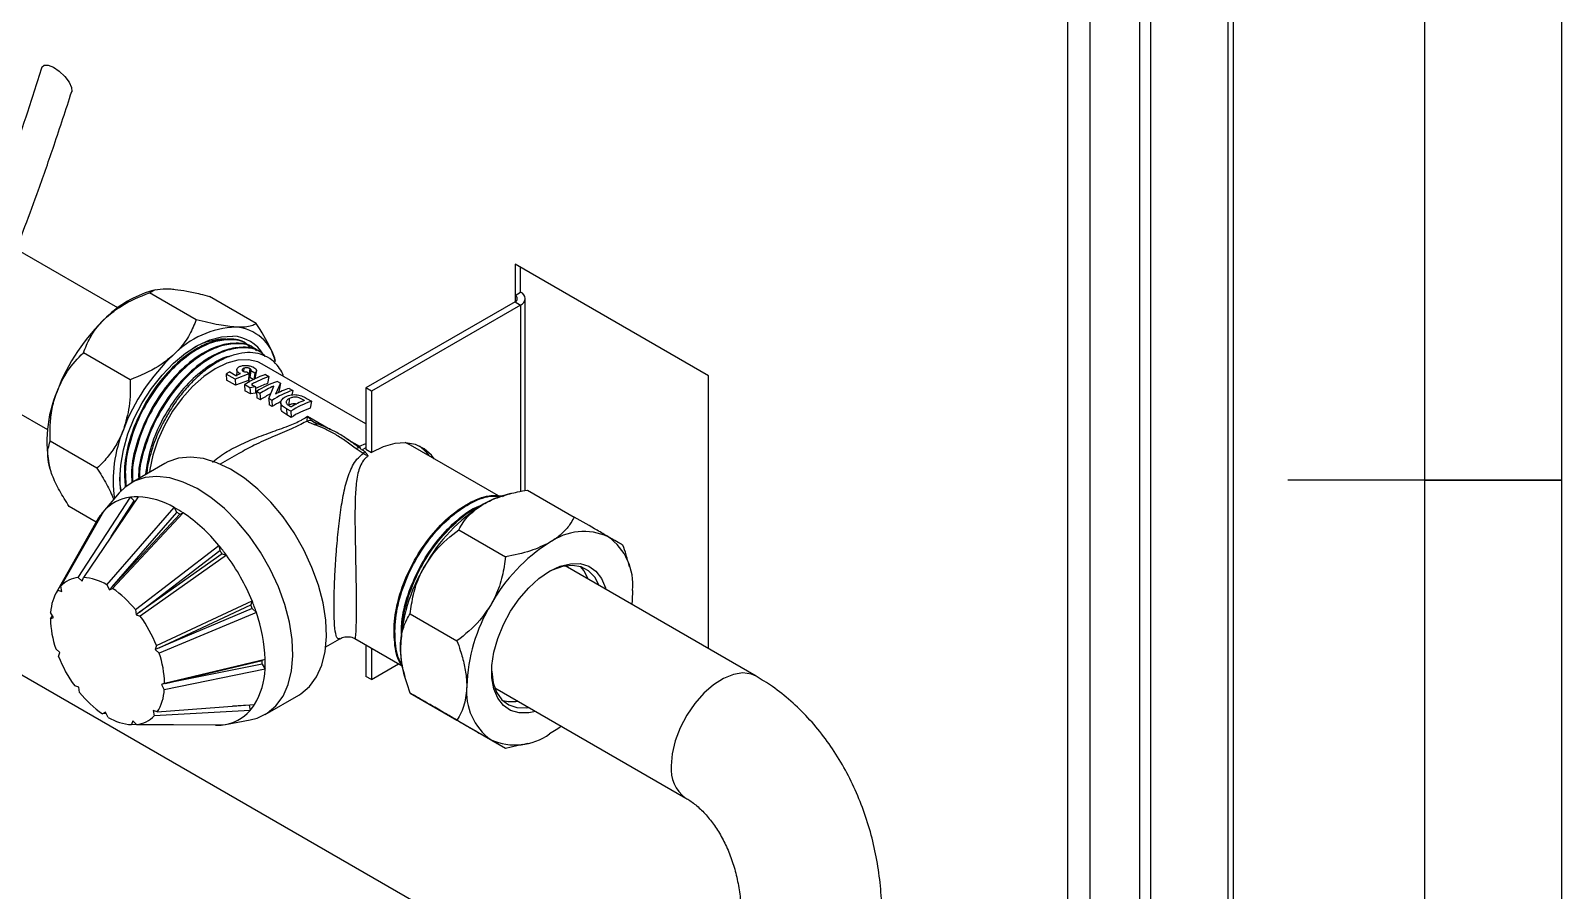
# Model space of a CAD drawing. Extents: x 75 to 2075, y 25 to 1460.
# Drawn here: x 1795.2 to 2075, y 667.5 to 824.7 of the extents above; entities that cross this region are included whole.
import ezdxf

# ---------------------------------------------------------------- set-up
doc = ezdxf.new("R2010")
doc.units = 0
doc.header["$LTSCALE"] = 5
doc.linetypes.add('SLD-KATı', pattern=[0])
doc.layers.get('0').update_dxf_attribs({"linetype": 'CONTINUOUS'})

msp = doc.modelspace()

# ---------------------------------------------------------------- linework, layer by layer
at = {"color": 7, "linetype": 'SLD-KATı'}
for p, q in [((2075, 1460), (2075, 25)), ((2050, 1435), (2050, 50)), ((1997.924, 1070.627), (1997.924, 524.877)), ((1999.944, 524.877), (1999.944, 1070.627)), ((1984.792, 520.712), (1984.792, 1064.295)), ((1988.832, 1065.379), (1988.832, 519.628)), ((2014.086, 522.545), (2014.086, 1056.631)), ((2015.096, 523.128), (2015.096, 1057.214)), ((1811.174, 774.019), (1792.586, 784.75)), ((1919.132, 761.586), (1883.776, 781.996)), ((1883.776, 781.996), (1883.776, 776.281)), ((1884.786, 776.864), (1884.786, 781.413)), ((1825.493, 771.847), (1816.938, 776.786)), ((1818.113, 777.329), (1817.323, 777.123)), ((1836.479, 771.178), (1827.924, 776.117)), ((1883.776, 775.115), (1856.502, 759.37)), ((1883.776, 776.281), (1884.786, 776.864)), ((1883.776, 775.115), (1884.786, 774.532)), ((1885.623, 740.627), (1885.623, 775.698)), ((1884.786, 774.532), (1857.512, 758.787)), ((1834.803, 767.34), (1834.643, 767.433)), ((1836.086, 766.6), (1835.925, 766.692)), ((1813.431, 760.871), (1804.876, 765.81)), ((1837.369, 765.859), (1837.208, 765.952)), ((1832.597, 760.98), (1830.987, 761.91)), ((1830.987, 761.91), (1831.051, 760.783)), ((1831.625, 762.307), (1832.732, 761.668)), ((1835.135, 761.923), (1832.597, 760.98)), ((1832.732, 761.668), (1833.594, 761.995)), ((1833.594, 761.995), (1833.338, 762.102)), ((1834.189, 762.968), (1834.126, 762.397)), ((1834.733, 762.291), (1835.135, 761.923)), ((1835.135, 761.923), (1835.036, 760.705)), ((1835.314, 762.913), (1835.13, 761.66)), ((1835.461, 762.505), (1835.303, 761.261)), ((1835.933, 760.897), (1835.303, 761.261)), ((1836.187, 762.086), (1835.461, 762.505)), ((1836.187, 762.086), (1836.028, 760.842)), ((1856.502, 752.8), (1837.546, 763.743)), ((1838.145, 761.806), (1838.779, 761.44)), ((1838.779, 761.44), (1838.551, 760.172)), ((1919.132, 711.697), (1919.132, 761.586)), ((1832.661, 759.853), (1831.051, 760.783)), ((1832.597, 760.98), (1832.661, 759.853)), ((1835.036, 760.705), (1832.661, 759.853)), ((1835.322, 759.407), (1834.341, 759.973)), ((1834.341, 759.973), (1834.405, 758.846)), ((1835.386, 758.28), (1834.405, 758.846)), ((1836.339, 759.585), (1835.322, 759.407)), ((1835.322, 759.407), (1835.386, 758.28)), ((1836.354, 758.428), (1835.386, 758.28)), ((1835.613, 760.004), (1836.339, 759.585)), ((1836.339, 759.585), (1836.354, 758.428)), ((1837.151, 758.351), (1836.517, 758.717)), ((1836.517, 758.717), (1836.581, 757.59)), ((1837.151, 758.351), (1837.215, 757.224)), ((1838.755, 757.425), (1839.667, 759.708)), ((1840.896, 760.218), (1840.009, 758.242)), ((1840.32, 760.55), (1840.896, 760.218)), ((1840.667, 758.95), (1840.481, 758.441)), ((1840.896, 760.218), (1840.667, 758.95)), ((1842.496, 759.294), (1843.131, 758.928)), ((1843.131, 758.928), (1842.985, 758.123)), ((1857.512, 758.787), (1856.502, 759.37)), ((1856.502, 759.37), (1856.502, 748.17)), ((1857.512, 758.787), (1857.512, 747.587)), ((1837.215, 757.224), (1836.581, 757.59)), ((1839.327, 757.095), (1838.755, 757.425)), ((1838.755, 757.425), (1838.819, 756.298)), ((1839.391, 755.968), (1838.819, 756.298)), ((1839.327, 757.095), (1839.391, 755.968)), ((1842.772, 755.106), (1841.972, 755.568)), ((1841.972, 755.568), (1842.036, 754.441)), ((1842.464, 756.254), (1842.551, 757.466)), ((1842.582, 756.039), (1842.824, 755.899)), ((1845.268, 757.076), (1844.936, 757.267)), ((1845.764, 757.408), (1846.575, 756.939)), ((1846.575, 756.939), (1846.347, 755.671)), ((1792.179, 755.294), (1798.318, 751.749)), ((1842.836, 753.979), (1842.036, 754.441)), ((1842.772, 755.106), (1842.836, 753.979)), ((1807.359, 744.679), (1798.804, 749.618)), ((1833.29, 747.414), (1829.89, 745.452)), ((1856.001, 747.387), (1854.755, 748.254)), ((1855.396, 748.4), (1855.309, 748.461)), ((1856.502, 748.436), (1855.843, 748.081)), ((1856.502, 748.17), (1857.512, 747.587)), ((1880.758, 739.623), (1864.672, 748.909)), ((1819.775, 745.591), (1813.643, 742.051)), ((2075.005, 742.5), (2024.995, 742.5)), ((2050, 742.5), (2075, 742.5)), ((1803.945, 724.709), (1813.462, 739.389)), ((1814.881, 739.469), (1804.89, 724.74)), ((1811.418, 740.18), (1808.426, 736.65)), ((1809.976, 732.237), (1814.168, 738.722)), ((1813.462, 739.389), (1814.168, 738.722)), ((1882.918, 740.048), (1881.973, 739.801)), ((1886.028, 740.705), (1894.583, 735.767)), ((1808.553, 736.796), (1800.749, 723.134)), ((1807.22, 734.843), (1802.279, 737.695)), ((1809.139, 723.403), (1821.483, 737.524)), ((1810.142, 723.025), (1821.982, 736.603)), ((1822.527, 736.276), (1810.152, 723.019)), ((1823.102, 736.549), (1810.208, 722.74)), ((1821.483, 737.524), (1821.982, 736.603)), ((1822.527, 736.276), (1823.102, 736.549)), ((1807.443, 735.235), (1799.93, 722.014)), ((1800.179, 722.418), (1807.713, 735.683)), ((1807.713, 735.683), (1807.443, 735.235)), ((1807.713, 735.683), (1807.885, 735.627)), ((1873.475, 733.459), (1882.03, 728.52)), ((1814.371, 718.85), (1829.626, 730.587)), ((1829.626, 730.587), (1829.785, 729.658)), ((1815.141, 718.37), (1829.785, 729.658)), ((1830.251, 729.064), (1815.15, 718.359)), ((1831.01, 728.817), (1815.276, 717.67)), ((1830.251, 729.064), (1831.01, 728.817)), ((1904.703, 726.679), (1904.443, 727.623)), ((1803.945, 724.709), (1804.659, 724.034)), ((1804.659, 724.034), (1804.89, 724.74)), ((1927.833, 706.674), (1892.899, 726.84)), ((1800.179, 722.418), (1800.912, 722.18)), ((1800.912, 722.18), (1800.749, 723.134)), ((1809.139, 723.403), (1809.644, 722.472)), ((1810.147, 723.017), (1809.644, 722.472)), ((1809.644, 722.472), (1810.208, 722.74)), ((1810.147, 723.017), (1810.142, 723.025)), ((1810.152, 723.019), (1810.147, 723.017)), ((1818.238, 712.269), (1835.71, 720.435)), ((1818.705, 711.894), (1835.485, 719.749)), ((1835.748, 719.047), (1818.71, 711.882)), ((1835.71, 720.435), (1835.485, 719.749)), ((1835.748, 719.047), (1836.489, 718.346)), ((1798.851, 717.143), (1799.238, 717.715)), ((1798.851, 717.143), (1799.406, 717.406)), ((1799.406, 717.406), (1798.892, 718.353)), ((1814.371, 718.85), (1814.531, 717.912)), ((1815.143, 718.362), (1814.531, 717.912)), ((1814.531, 717.912), (1815.276, 717.67)), ((1815.143, 718.362), (1815.141, 718.37)), ((1815.15, 718.359), (1815.143, 718.362)), ((1836.489, 718.346), (1818.737, 710.889)), ((1864.599, 718.085), (1873.154, 713.146)), ((1849.174, 712.047), (1851.762, 713.541)), ((1854.494, 713.547), (1863.117, 708.568)), ((1800.545, 710.992), (1799.818, 711.678)), ((1800.317, 710.298), (1800.545, 710.992)), ((1818.238, 712.269), (1818.01, 711.576)), ((1818.703, 711.888), (1818.01, 711.576)), ((1818.01, 711.576), (1818.737, 710.889)), ((1818.703, 711.888), (1818.705, 711.894)), ((1818.71, 711.882), (1818.703, 711.888)), ((1856.502, 712.387), (1856.502, 706.642)), ((1857.512, 711.804), (1857.512, 706.059)), ((1838.069, 707.942), (1819.663, 704.214)), ((1819.704, 705.424), (1838.105, 709.791)), ((1837.546, 708.908), (1819.877, 705.322)), ((1819.878, 705.333), (1837.556, 709.531)), ((1837.546, 708.908), (1838.069, 707.942)), ((1838.105, 709.791), (1837.556, 709.531)), ((1857.512, 706.059), (1862.488, 708.932)), ((1917.734, 635.245), (1792.049, 707.802)), ((1819.704, 705.424), (1819.15, 705.161)), ((1819.873, 705.33), (1819.15, 705.161)), ((1819.15, 705.161), (1819.663, 704.214)), ((1819.873, 705.33), (1819.878, 705.333)), ((1819.877, 705.322), (1819.873, 705.33)), ((1857.512, 706.059), (1856.502, 706.642)), ((1863.355, 707.551), (1863.615, 706.608)), ((1804.024, 704.656), (1803.279, 704.898)), ((1804.184, 703.718), (1804.024, 704.656)), ((1838.105, 699.678), (1844.237, 703.218)), ((1864.599, 703.59), (1873.154, 698.651)), ((1880.043, 704.571), (1914.976, 684.404)), ((1808.911, 700.096), (1808.347, 699.828)), ((1809.032, 699.873), (1808.347, 699.828)), ((1809.416, 699.164), (1808.911, 700.096)), ((1818.376, 700.15), (1817.644, 700.387)), ((1817.644, 700.387), (1817.807, 699.434)), ((1835.328, 700.392), (1817.807, 699.434)), ((1818.376, 700.15), (1836.168, 701.505)), ((1835.162, 701.365), (1832.133, 701.198)), ((1835.162, 701.365), (1835.328, 700.392)), ((1813.896, 698.533), (1813.665, 697.828)), ((1828.999, 697.718), (1813.665, 697.828)), ((1814.61, 697.858), (1813.896, 698.533)), ((1814.61, 697.858), (1830.419, 697.798)), ((1829.027, 697.804), (1828.999, 697.718)), ((1830.819, 697.861), (1835.372, 698.687)), ((1873.475, 698.464), (1882.03, 693.525)), ((1882.03, 693.525), (1885.126, 694.257)), ((1885.14, 694.183), (1886.085, 694.429))]:
    msp.add_line(p, q, dxfattribs=at)
at = {"color": 8, "linetype": 'SLD-KATı'}
for p, q in [((1883.776, 776.281), (1883.776, 775.115)), ((1884.786, 774.532), (1884.786, 740.467)), ((1845.829, 754.2), (1850.044, 751.767)), ((1846.74, 753.312), (1847.215, 753.016)), ((1852.977, 750.074), (1855.341, 748.71)), ((1855.341, 748.71), (1856.502, 749.211))]:
    msp.add_line(p, q, dxfattribs=at)
at = {"color": 7, "linetype": 'SLD-KATı', "flags": 128}
for points in [[(1797.306, 817.995), (1797.681, 818.392), (1798.416, 818.402)], [(1798.416, 818.402), (1799.397, 818.012), (1800.473, 817.279), (1801.481, 816.317), (1802.267, 815.271), (1802.712, 814.301), (1802.747, 813.554), (1802.732, 813.508)], [(1811.72, 740.519), (1811.553, 742.621), (1811.691, 745.277), (1812.185, 748.08), (1813.023, 750.956), (1814.182, 753.832), (1815.633, 756.634), (1817.337, 759.287), (1819.252, 761.725), (1821.327, 763.883), (1823.508, 765.706), (1825.739, 767.146), (1827.963, 768.167), (1830.121, 768.741), (1832.158, 768.854)], [(1837.546, 763.743), (1836.767, 764.118), (1835.036, 764.518), (1833.121, 764.444), (1831.081, 763.897), (1828.976, 762.895), (1826.871, 761.467), (1824.83, 759.657), (1822.915, 757.521), (1821.184, 755.122), (1819.69, 752.534), (1818.478, 749.836), (1817.585, 747.109), (1817.038, 744.436), (1816.979, 743.977)], [(1868.991, 746.416), (1868.506, 747.064), (1867.174, 748.271), (1865.578, 749.046), (1863.763, 749.368), (1861.776, 749.227), (1859.674, 748.628), (1857.512, 747.587)], [(1864.672, 748.909), (1863.903, 749.282), (1863.665, 749.372)], [(1866.279, 748.775), (1867.496, 747.647), (1867.981, 746.999)], [(1831.777, 744.511), (1829.261, 745.712), (1826.803, 746.459), (1824.457, 746.736), (1822.271, 746.537), (1820.293, 745.866), (1819.775, 745.591)], [(1844.237, 703.218), (1844.617, 703.452), (1846.207, 704.8), (1847.494, 706.566), (1848.45, 708.713), (1849.057, 711.194), (1849.3, 713.956), (1849.174, 716.941), (1848.682, 720.086), (1847.835, 723.322), (1846.651, 726.581), (1845.155, 729.794), (1843.378, 732.892), (1841.359, 735.81), (1839.14, 738.484), (1836.77, 740.858), (1834.298, 742.881), (1831.777, 744.511)], [(1825.645, 740.971), (1823.129, 742.172), (1820.672, 742.919), (1818.325, 743.196), (1816.139, 742.997), (1814.161, 742.326), (1812.432, 741.198), (1811.418, 740.18)], [(1835.372, 698.687), (1836.627, 699.01), (1838.485, 699.912), (1840.075, 701.26), (1841.362, 703.027), (1842.319, 705.173), (1842.925, 707.654), (1843.168, 710.416), (1843.042, 713.402), (1842.551, 716.546), (1841.704, 719.782), (1840.519, 723.041), (1839.023, 726.254), (1837.246, 729.353), (1835.227, 732.27), (1833.008, 734.944), (1830.638, 737.318), (1828.166, 739.341), (1825.645, 740.971)], [(1887.525, 700.251), (1886.258, 699.984), (1884.506, 699.98), (1882.944, 700.44), (1881.626, 701.349), (1880.595, 702.676), (1879.888, 704.375), (1879.528, 706.389), (1879.528, 708.65), (1879.888, 711.079), (1880.595, 713.595), (1881.626, 716.111), (1882.944, 718.543), (1884.506, 720.807), (1886.258, 722.826), (1888.141, 724.531), (1890.09, 725.865), (1892.039, 726.781), (1893.921, 727.249), (1895.673, 727.253), (1897.235, 726.793), (1898.554, 725.884), (1899.584, 724.557), (1900.291, 722.858), (1900.381, 722.521)], [(1899.127, 723.245), (1898.333, 724.791), (1897.219, 725.954), (1895.829, 726.682), (1894.214, 726.948), (1892.431, 726.743), (1890.545, 726.074), (1889.832, 725.712)], [(1895.645, 726.739), (1896.313, 725.957), (1897.106, 724.412)], [(1905.242, 722.364), (1905.169, 720.607), (1905.09, 719.803)], [(1879.486, 707.79), (1879.495, 707.528), (1879.768, 705.491), (1880.396, 703.758), (1881.356, 702.392), (1882.614, 701.442), (1884.123, 700.942), (1885.83, 700.911), (1886.27, 700.976)], [(1892.234, 697.533), (1891.575, 697.061), (1890.09, 696.119)]]:
    msp.add_lwpolyline(points, dxfattribs=at)
at = {"color": 8, "linetype": 'SLD-KATı', "flags": 128}
for points in [[(1854.755, 748.254), (1854.868, 748.342), (1854.974, 748.41), (1855.071, 748.458), (1855.156, 748.484), (1855.229, 748.488), (1855.288, 748.47), (1855.304, 748.459)], [(1927.831, 706.675), (1926.969, 707.053), (1925.408, 707.276), (1923.683, 707.018), (1921.865, 706.29), (1920.028, 705.121), (1918.247, 703.561), (1916.596, 701.672), (1915.141, 699.532), (1913.943, 697.229), (1913.05, 694.856), (1912.499, 692.511), (1912.313, 690.291)]]:
    msp.add_lwpolyline(points, dxfattribs=at)
at = {"color": 7, "linetype": 'SLD-KATı'}
for centre, radius, start, end in [((1823.035, 757.948), 20.007, 106.58795, 134.05238), ((1883.555, 775.698), 0.624, 290.78342, 69.21658), ((1884.344, 775.698), 1.247, 290.78342, 69.21658), ((1833.384, 746.316), 35.569, 133.00615, 159.55081), ((1833.336, 753.754), 16.738, 91.9402, 136.24819), ((1832.18, 762.506), 7.999, 12.13534, 85.77371), ((1831.817, 761.974), 6.889, 30.17726, 87.15843), ((1845.506, 739.319), 35.569, 133.00615, 159.55081), ((1841.1, 746.371), 18.54, 120.73762, 123.05948), ((1842.85, 747.178), 15.366, 107.82978, 123.623), ((1843.259, 747.353), 14.782, 107.64236, 121.14751), ((1821.331, 749.69), 23.12, 156.94775, 192.49919), ((1842.532, 747.572), 13.214, 107.53548, 117.89568), ((1845.025, 745.922), 15.366, 107.82978, 123.623), ((1846.282, 744.439), 16.641, 113.42598, 123.27866), ((1845.896, 743.949), 15.861, 115.45984, 123.18161), ((1847.836, 744.3), 15.366, 107.82978, 123.623), ((1846.751, 745.776), 14.172, 107.472, 118.40657), ((1848.165, 742.539), 16.041, 116.62615, 123.16164), ((1851.28, 742.311), 15.366, 107.82978, 123.623), ((1850.697, 742.683), 15.384, 110.66912, 120.78366), ((1850.69, 742.168), 14.184, 107.82978, 123.623), ((1846.234, 751.971), 1.434, 69.32769, 109.65498), ((1834.526, 742.437), 24.209, 157.38678, 187.8119), ((1857.018, 746.635), 1.265, 122.09645, 143.51486), ((1814.427, 731.618), 7.831, 97.08338, 138.60623), ((1814.703, 729.982), 9.489, 88.92494, 97.51897), ((1814.187, 724.938), 14.548, 59.89964, 87.26268), ((1886.207, 724.174), 16.191, 105.16259, 120.59021), ((1815.266, 730.86), 8.961, 138.51134, 147.43957), ((1810.816, 717.988), 22.259, 56.50019, 61.36679), ((1811.213, 718.053), 21.449, 58.16579, 59.86256), ((1805.966, 711.246), 30.559, 39.26338, 55.893), ((1894.329, 711.883), 30.913, 121.95467, 151.14439), ((1896.367, 722.352), 10.778, 65.68605, 125.61817), ((1800.9, 706.682), 37.372, 36.3208, 39.76552), ((1906.451, 704.885), 30.913, 121.95467, 151.14439), ((1894.514, 723.419), 10.78, 354.37962, 54.30196), ((1801.63, 707.102), 36.076, 37.50038, 38.70009), ((1799.386, 705.577), 39.246, 22.24731, 36.31156), ((1804.441, 719.672), 5.062, 95.62558, 136.84334), ((1804.2, 715.122), 9.642, 59.18694, 85.89695), ((1893.715, 710.811), 30.917, 148.85627, 178.0435), ((1807.361, 717.907), 8.481, 147.87106, 176.98665), ((1798.759, 706.313), 20.022, 38.76566, 55.12562), ((1802.53, 707.023), 35.328, 19.89819, 21.1148), ((1801.885, 706.634), 36.533, 18.69994, 22.19721), ((1905.837, 703.814), 30.917, 148.85627, 178.0435), ((1817.356, 717.599), 18.51, 181.41241, 198.65608), ((1794.753, 702.902), 25.284, 21.74458, 35.73799), ((1808.907, 708.708), 29.218, 2.12478, 19.26218), ((1801.199, 704.968), 18.51, 1.41241, 18.65608), ((1879.009, 711.699), 16.194, 179.40687, 194.8418), ((1823.802, 719.665), 25.284, 201.74458, 215.73799), ((1824.56, 708.434), 13.518, 329.16869, 357.9155), ((1817.358, 709.575), 20.198, 358.1085, 359.87463), ((1817.254, 709.264), 20.857, 356.36627, 1.44861), ((1819.796, 716.254), 20.022, 218.76566, 235.12562), ((1811.194, 704.66), 8.481, 327.87106, 356.98665), ((1885.666, 703.813), 10.78, 174.37962, 234.30196), ((1883.097, 708.154), 6.122, 254.9139, 280.85267), ((1829.453, 705.57), 7.831, 277.08338, 318.60623), ((1828.615, 706.328), 8.961, 318.51134, 327.43957), ((1814.355, 707.445), 9.642, 239.18694, 265.89695), ((1814.114, 702.896), 5.062, 275.62558, 316.84334), ((1829.177, 707.206), 9.489, 268.92494, 277.51897), ((1883.813, 704.881), 10.778, 245.68605, 305.61817)]:
    msp.add_arc(centre, radius, start, end, dxfattribs=at)
at = {"color": 8, "linetype": 'SLD-KATı'}
for centre, radius, start, end in [((1847.584, 751.764), 1.003, 68.14384, 116.9889), ((1918.726, 689.643), 6.445, 174.23237, 234.14064)]:
    msp.add_arc(centre, radius, start, end, dxfattribs=at)
at = {"color": 7, "linetype": 'SLD-KATı'}
for points, knots in [([(1797.308, 818.001), (1796.327, 814.948), (1794.512, 809.294), (1791.827, 801.466), (1789.453, 794.865), (1787.374, 789.361), (1785.587, 784.831), (1783.357, 779.399), (1780.417, 772.678), (1776.738, 765.112), (1772.93, 758.309), (1769.537, 752.846), (1766.969, 749.8), (1765.898, 748.53)], [0, 0, 0, 0, 0.1267698, 0.2348201, 0.3261663, 0.4025965, 0.4656732, 0.5168693, 0.6321856, 0.7517814, 0.8435588, 0.9347838, 1, 1, 1, 1]), ([(1765.898, 739.315), (1767.006, 740.249), (1769.566, 742.405), (1773.018, 746.65), (1776.514, 751.601), (1779.984, 757.344), (1783.208, 763.395), (1786.244, 769.711), (1788.536, 774.866), (1790.484, 779.482), (1792.252, 783.842), (1794.37, 789.307), (1796.857, 796.062), (1799.728, 804.274), (1801.678, 810.267), (1802.741, 813.533)], [0, 0, 0, 0, 0.0532803, 0.1230106, 0.1946516, 0.2690605, 0.360839, 0.4379969, 0.5181719, 0.5619689, 0.6171358, 0.6866297, 0.7721795, 0.8758405, 1, 1, 1, 1]), ([(1809.123, 772.327), (1809.988, 773.03), (1812.255, 774.871), (1815.148, 776.054), (1816.938, 776.786)], [0, 0, 0, 0, 0.3814192, 1, 1, 1, 1]), ([(1816.938, 776.786), (1817.331, 777.031), (1818.077, 777.497), (1819.823, 777.486), (1820.647, 777.481)], [0, 0, 0, 0, 0.5275076, 1, 1, 1, 1]), ([(1820.647, 777.481), (1820.973, 777.455), (1821.918, 777.381), (1823.782, 777.083), (1825.935, 776.621), (1827.365, 776.259), (1827.924, 776.117)], [0, 0, 0, 0, 0.1638321, 0.4746302, 0.7943879, 1, 1, 1, 1]), ([(1804.876, 765.81), (1805.238, 766.717), (1805.974, 768.561), (1807.508, 770.761), (1808.731, 771.947), (1809.123, 772.327)], [0, 0, 0, 0, 0.39674668, 0.80675212, 1, 1, 1, 1]), ([(1825.493, 771.847), (1825.13, 770.94), (1824.394, 769.096), (1822.86, 766.896), (1821.637, 765.71), (1821.245, 765.33)], [0, 0, 0, 0, 0.3967467, 0.8067521, 1, 1, 1, 1]), ([(1832.769, 770.483), (1831.77, 770.589), (1829.655, 770.813), (1826.93, 771.49), (1825.493, 771.847)], [0, 0, 0, 0, 0.4724924, 1, 1, 1, 1]), ([(1836.479, 771.178), (1836.337, 771.079), (1835.98, 770.83), (1835.112, 770.55), (1833.97, 770.433), (1833.073, 770.47), (1832.769, 770.483)], [0, 0, 0, 0, 0.2056137, 0.5170117, 0.8361666, 1, 1, 1, 1]), ([(1840, 764.187), (1839.71, 765.019), (1838.951, 767.198), (1837.424, 769.657), (1836.479, 771.178)], [0, 0, 0, 0, 0.3814192, 1, 1, 1, 1]), ([(1834.628, 767.412), (1834.603, 767.436), (1833.825, 768.185), (1831.693, 768.399), (1828.564, 768.02), (1825.15, 766.456), (1821.545, 763.703), (1818.065, 759.719), (1815.185, 754.993), (1813.199, 749.945), (1812.195, 745.128), (1812.421, 742.45), (1812.524, 741.224)], [0, 0, 0, 0, 0.0038829, 0.1202407, 0.2192041, 0.3163722, 0.4325891, 0.5505552, 0.665912, 0.7831394, 0.9006842, 1, 1, 1, 1]), ([(1835.23, 766.901), (1835.063, 767.073), (1834.161, 768), (1831.868, 768.33), (1828.721, 767.921), (1825.312, 766.366), (1821.705, 763.61), (1818.226, 759.626), (1815.344, 754.9), (1813.362, 749.854), (1812.367, 745.127), (1812.582, 742.528), (1812.676, 741.382)], [0, 0, 0, 0, 0.0260717, 0.1405983, 0.2380041, 0.333643, 0.4480308, 0.5641404, 0.6776817, 0.7930642, 0.908759, 1, 1, 1, 1]), ([(1835.911, 766.672), (1835.886, 766.696), (1835.107, 767.444), (1832.976, 767.658), (1829.847, 767.279), (1826.433, 765.716), (1822.828, 762.962), (1819.349, 758.979), (1816.463, 754.25), (1814.501, 749.214), (1813.552, 744.979), (1813.704, 742.816), (1813.753, 742.115)], [0, 0, 0, 0, 0.0040571, 0.125636, 0.2290399, 0.330568, 0.4519996, 0.5752589, 0.6957919, 0.8182794, 0.9410984, 1, 1, 1, 1]), ([(1836.513, 766.161), (1836.346, 766.332), (1835.444, 767.259), (1833.151, 767.589), (1830.004, 767.181), (1826.594, 765.625), (1822.988, 762.869), (1819.51, 758.887), (1816.622, 754.157), (1814.664, 749.123), (1813.721, 744.952), (1813.863, 742.846), (1813.907, 742.204)], [0, 0, 0, 0, 0.0271711, 0.146527, 0.2480403, 0.347712, 0.4669233, 0.587929, 0.7062581, 0.826506, 0.9470794, 1, 1, 1, 1]), ([(1837.194, 765.931), (1837.169, 765.955), (1836.39, 766.704), (1834.259, 766.918), (1831.13, 766.538), (1827.716, 764.975), (1824.11, 762.221), (1820.634, 758.239), (1817.738, 753.506), (1815.812, 748.488), (1814.893, 744.76), (1814.976, 743.055), (1814.987, 742.827)], [0, 0, 0, 0, 0.004226, 0.1308657, 0.238574, 0.3443283, 0.4708146, 0.5992047, 0.724755, 0.8523412, 0.9802727, 1, 1, 1, 1]), ([(1838.095, 765.136), (1837.835, 765.413), (1836.849, 766.459), (1834.441, 766.861), (1831.285, 766.437), (1827.878, 764.885), (1824.27, 762.128), (1820.795, 758.147), (1817.897, 753.412), (1815.977, 748.398), (1815.059, 744.732), (1815.134, 743.084), (1815.141, 742.916)], [0, 0, 0, 0, 0.0439426, 0.1661699, 0.2701254, 0.3721951, 0.4942743, 0.6181911, 0.739367, 0.8625078, 0.985982, 1, 1, 1, 1]), ([(1824.817, 766.586), (1824.939, 766.667), (1825.784, 767.223), (1827.372, 767.85), (1829.442, 768.329), (1830.822, 768.439), (1831.413, 768.273), (1831.433, 768.267)], [0, 0, 0, 0, 0.0526701, 0.362601, 0.6816516, 0.9894502, 1, 1, 1, 1]), ([(1800.056, 758.743), (1800.648, 760.037), (1801.899, 762.775), (1803.848, 764.762), (1804.876, 765.81)], [0, 0, 0, 0, 0.4724924, 1, 1, 1, 1]), ([(1821.245, 765.33), (1820.38, 764.627), (1818.114, 762.786), (1815.22, 761.603), (1813.431, 760.871)], [0, 0, 0, 0, 0.3814192, 1, 1, 1, 1]), ([(1831.999, 765.229), (1831.821, 765.207), (1830.716, 765.066), (1828.275, 763.789), (1824.879, 761.252), (1821.572, 757.449), (1818.868, 752.984), (1816.911, 748.169), (1816.452, 745.08), (1816.224, 743.541)], [0, 0, 0, 0, 0.0267054, 0.1657209, 0.331989, 0.5007599, 0.6657975, 0.8335115, 1, 1, 1, 1]), ([(1841.138, 762.288), (1840.869, 762.714), (1840.252, 763.691), (1838.958, 764.824), (1837.303, 765.616), (1835.394, 765.915), (1833.338, 765.719), (1831.158, 765.038), (1828.957, 763.912), (1826.745, 762.344), (1824.642, 760.417), (1822.676, 758.16), (1821.018, 755.845), (1820.112, 754.227), (1819.71, 753.511)], [0, 0, 0, 0, 0.0668113, 0.1534674, 0.2426412, 0.3289361, 0.4178118, 0.5028547, 0.5903637, 0.6754059, 0.763028, 0.8462688, 0.9319239, 1, 1, 1, 1]), ([(1832.925, 762.704), (1832.915, 762.509), (1832.895, 762.119), (1832.874, 761.729), (1832.863, 761.534)], [0, 0, 0, 0, 0.5000049, 1, 1, 1, 1]), ([(1833.338, 762.102), (1833.268, 762.147), (1833.127, 762.237), (1832.988, 762.4), (1832.919, 762.575), (1832.922, 762.814), (1833.088, 763.1), (1833.383, 763.249), (1833.531, 763.325)], [0, 0, 0, 0, 0.1199771, 0.2407146, 0.3609041, 0.4878202, 0.7413856, 1, 1, 1, 1]), ([(1833.531, 763.325), (1833.715, 763.386), (1834.079, 763.508), (1834.672, 763.503), (1835.135, 763.439), (1835.468, 763.357), (1835.72, 763.267), (1835.9, 763.183), (1835.982, 763.138), (1836.023, 763.115)], [0, 0, 0, 0, 0.2585203, 0.5117648, 0.6392845, 0.7587583, 0.8796899, 0.9398771, 1, 1, 1, 1]), ([(1834.189, 762.968), (1834.12, 762.934), (1833.983, 762.867), (1833.899, 762.742), (1833.892, 762.636), (1833.915, 762.557), (1833.976, 762.483), (1834.04, 762.44), (1834.072, 762.42)], [0, 0, 0, 0, 0.2583358, 0.5120841, 0.6393018, 0.7595858, 0.8815083, 1, 1, 1, 1]), ([(1834.072, 762.42), (1834.117, 762.398), (1834.207, 762.354), (1834.436, 762.304), (1834.614, 762.297), (1834.733, 762.291)], [0, 0, 0, 0, 0.2450574, 0.4934586, 1, 1, 1, 1]), ([(1835.314, 762.913), (1835.276, 762.933), (1835.2, 762.973), (1835.059, 763.018), (1834.906, 763.048), (1834.696, 763.068), (1834.433, 763.054), (1834.271, 762.997), (1834.189, 762.968)], [0, 0, 0, 0, 0.1199189, 0.240721, 0.3633322, 0.4880043, 0.7415791, 1, 1, 1, 1]), ([(1835.08, 761.253), (1835.103, 761.097), (1835.143, 760.814), (1835.134, 760.497), (1835.13, 760.354)], [0, 0, 0, 0, 0.54819, 1, 1, 1, 1]), ([(1835.303, 761.261), (1835.313, 761.277), (1835.334, 761.308), (1835.355, 761.374), (1835.346, 761.461), (1835.272, 761.567), (1835.177, 761.629), (1835.13, 761.66)], [0, 0, 0, 0, 0.1252999, 0.2505198, 0.5003698, 0.7501676, 1, 1, 1, 1]), ([(1835.461, 762.505), (1835.484, 762.538), (1835.528, 762.603), (1835.524, 762.711), (1835.465, 762.801), (1835.388, 762.868), (1835.339, 762.898), (1835.314, 762.913)], [0, 0, 0, 0, 0.257525, 0.509636, 0.7561153, 0.878212, 1, 1, 1, 1]), ([(1836.023, 763.115), (1836.149, 763.032), (1836.404, 762.865), (1836.549, 762.584), (1836.488, 762.313), (1836.288, 762.162), (1836.187, 762.086)], [0, 0, 0, 0, 0.24191363, 0.48781669, 0.74074047, 1, 1, 1, 1]), ([(1836.306, 761.192), (1836.34, 761.406), (1836.409, 761.835), (1836.479, 762.264), (1836.514, 762.479)], [0, 0, 0, 0, 0.4999918, 1, 1, 1, 1]), ([(1841.447, 761.492), (1841.407, 761.639), (1841.328, 761.929), (1841.2, 762.17), (1841.138, 762.288)], [0, 0, 0, 0, 0.5088172, 1, 1, 1, 1]), ([(1798.804, 749.618), (1798.789, 750.255), (1798.751, 751.858), (1798.943, 754.457), (1799.412, 756.885), (1799.893, 758.273), (1800.056, 758.743)], [0, 0, 0, 0, 0.2056137, 0.5170117, 0.8361666, 1, 1, 1, 1]), ([(1813.431, 760.871), (1813.447, 759.221), (1813.477, 756.092), (1812.595, 753.14), (1812.178, 751.746)], [0, 0, 0, 0, 0.5275076, 1, 1, 1, 1]), ([(1841.972, 755.568), (1841.719, 755.723), (1841.339, 755.956), (1841.002, 756.353), (1840.932, 756.693), (1841.019, 757.03), (1841.277, 757.459), (1841.668, 757.686), (1841.928, 757.838)], [0, 0, 0, 0, 0.2409825, 0.362314, 0.4858973, 0.610931, 0.7409094, 1, 1, 1, 1]), ([(1840.958, 756.656), (1840.963, 756.474), (1840.973, 756.112), (1840.982, 755.745), (1840.987, 755.562)], [0, 0, 0, 0, 0.5001321, 1, 1, 1, 1]), ([(1842.036, 754.441), (1841.781, 754.595), (1841.398, 754.827), (1841.064, 755.213), (1840.97, 755.439), (1840.989, 755.551), (1840.99, 755.556)], [0, 0, 0, 0, 0.4945797, 0.7416429, 0.9884652, 1, 1, 1, 1]), ([(1842.551, 757.466), (1842.386, 757.373), (1842.14, 757.234), (1841.955, 756.979), (1841.934, 756.841), (1841.924, 756.773)], [0, 0, 0, 0, 0.5045742, 0.7543732, 1, 1, 1, 1]), ([(1841.924, 756.773), (1841.935, 756.701), (1841.958, 756.56), (1842.173, 756.3), (1842.418, 756.143), (1842.582, 756.039)], [0, 0, 0, 0, 0.2539742, 0.5041413, 1, 1, 1, 1]), ([(1841.928, 757.838), (1842.224, 757.949), (1842.668, 758.116), (1843.392, 758.165), (1843.948, 758.127), (1844.495, 758.021), (1845.128, 757.775), (1845.51, 757.554), (1845.764, 757.408)], [0, 0, 0, 0, 0.2597302, 0.3896364, 0.5140571, 0.6375639, 0.758623, 1, 1, 1, 1]), ([(1843.864, 756.4), (1843.789, 756.416), (1843.606, 756.456), (1843.305, 756.461), (1842.884, 756.423), (1842.632, 756.321), (1842.464, 756.254)], [0, 0, 0, 0, 0.1481468, 0.3612578, 0.5745413, 1, 1, 1, 1]), ([(1844.936, 757.267), (1844.775, 757.357), (1844.532, 757.492), (1844.136, 757.638), (1843.791, 757.695), (1843.446, 757.699), (1843, 757.649), (1842.731, 757.539), (1842.551, 757.466)], [0, 0, 0, 0, 0.2409628, 0.3620818, 0.4854015, 0.6117865, 0.7403615, 1, 1, 1, 1]), ([(1819.71, 753.511), (1819.567, 753.245), (1818.848, 751.909), (1817.834, 749.6), (1816.951, 746.661), (1816.511, 744.72), (1816.459, 743.774), (1816.454, 743.674)], [0, 0, 0, 0, 0.0829206, 0.4162302, 0.6918725, 0.9675148, 1, 1, 1, 1]), ([(1845.751, 753.321), (1845.765, 753.433), (1845.793, 753.667), (1845.82, 754.01), (1845.829, 754.198), (1845.829, 754.2)], [0, 0, 0, 0, 0.4738069, 0.9935397, 1, 1, 1, 1]), ([(1847.129, 752.657), (1846.81, 752.773), (1846.202, 752.993), (1845.897, 753.215), (1845.751, 753.321)], [0, 0, 0, 0, 0.524076, 1, 1, 1, 1]), ([(1845.829, 754.2), (1845.832, 754.198), (1845.916, 754.107), (1846.079, 753.934), (1846.384, 753.622), (1846.599, 753.434), (1846.74, 753.312)], [0, 0, 0, 0, 0.0075069, 0.2635379, 0.519061, 1, 1, 1, 1]), ([(1854.755, 748.254), (1854.69, 748.301), (1853.964, 748.826), (1852.617, 749.815), (1850.729, 751.024), (1848.82, 751.999), (1847.697, 752.436), (1847.129, 752.657)], [0, 0, 0, 0, 0.0230463, 0.2588017, 0.5000429, 0.7471042, 1, 1, 1, 1]), ([(1847.951, 752.696), (1847.776, 752.764), (1847.462, 752.886), (1847.186, 753.021), (1847.178, 753.025), (1847.177, 753.026)], [0, 0, 0, 0, 0.5056225, 0.9086334, 1, 1, 1, 1]), ([(1855.307, 748.464), (1855.2, 748.538), (1854.524, 749.003), (1853.24, 749.937), (1851.451, 751.097), (1849.671, 751.983), (1848.505, 752.469), (1848.034, 752.66), (1847.956, 752.692)], [0, 0, 0, 0, 0.0388956, 0.2446592, 0.5044471, 0.7476593, 0.9582248, 1, 1, 1, 1]), ([(1812.178, 751.746), (1811.993, 751.288), (1811.457, 749.961), (1810.267, 747.948), (1808.79, 746.088), (1807.762, 745.076), (1807.359, 744.679)], [0, 0, 0, 0, 0.1638321, 0.4746302, 0.7943879, 1, 1, 1, 1]), ([(1798.758, 744.686), (1798.582, 745.452), (1798.121, 747.459), (1798.543, 748.793), (1798.804, 749.618)], [0, 0, 0, 0, 0.3814192, 1, 1, 1, 1]), ([(1855.341, 748.71), (1855.342, 748.707), (1855.429, 748.461), (1855.537, 748.19), (1855.672, 748.141), (1855.697, 748.132)], [0, 0, 0, 0, 0.0074625, 0.8144717, 1, 1, 1, 1]), ([(1855.843, 748.081), (1856.005, 747.973), (1856.185, 747.853), (1856.331, 747.72), (1856.346, 747.707)], [0, 0, 0, 0, 0.9027203, 1, 1, 1, 1]), ([(1856.861, 746.917), (1856.814, 746.946), (1856.609, 747.073), (1856.298, 747.227), (1856.05, 747.361), (1856.001, 747.387)], [0, 0, 0, 0, 0.1910715, 0.8385369, 1, 1, 1, 1]), ([(1856.346, 747.707), (1856.495, 747.548), (1856.706, 747.325), (1856.823, 747.05), (1856.853, 746.948), (1856.861, 746.92), (1856.861, 746.917)], [0, 0, 0, 0, 0.6395588, 0.9017119, 0.9911759, 1, 1, 1, 1]), ([(1802.279, 737.695), (1801.675, 738.661), (1800.446, 740.625), (1799.308, 742.988), (1798.891, 744.274), (1798.758, 744.686)], [0, 0, 0, 0, 0.3967467, 0.8067521, 1, 1, 1, 1]), ([(1807.359, 744.679), (1807.974, 743.708), (1809.209, 741.757), (1810.016, 739.925), (1810.421, 739.004)], [0, 0, 0, 0, 0.4975817, 1, 1, 1, 1]), ([(1811.863, 740.475), (1811.763, 740.847), (1811.545, 741.665), (1811.578, 742.656), (1811.596, 743.196)], [0, 0, 0, 0, 0.4554339, 1, 1, 1, 1]), ([(1863.158, 708.651), (1863.05, 708.779), (1862.219, 709.77), (1861.639, 712.73), (1861.602, 717.245), (1862.763, 722.295), (1864.923, 727.326), (1867.915, 731.954), (1871.472, 735.791), (1875.298, 738.478), (1878.868, 739.897), (1880.835, 739.695), (1881.71, 739.606)], [0, 0, 0, 0, 0.0166483, 0.129187, 0.2394816, 0.3522955, 0.4640358, 0.5748582, 0.6878503, 0.7985746, 0.9104303, 1, 1, 1, 1]), ([(1863.088, 708.847), (1863.06, 708.882), (1862.322, 709.795), (1861.811, 712.652), (1861.759, 717.149), (1862.925, 722.203), (1865.083, 727.233), (1868.075, 731.861), (1871.633, 735.7), (1875.456, 738.379), (1878.892, 739.769), (1880.74, 739.592), (1881.494, 739.52)], [0, 0, 0, 0, 0.0045403, 0.1199311, 0.233021, 0.348694, 0.4632662, 0.5768973, 0.6927529, 0.8062834, 0.9209738, 1, 1, 1, 1]), ([(1877.968, 738.112), (1878.339, 738.313), (1879.414, 738.897), (1881.492, 739.683), (1883.861, 740.311), (1885.418, 740.594), (1886.028, 740.705)], [0, 0, 0, 0, 0.1638321, 0.4746302, 0.7943879, 1, 1, 1, 1]), ([(1863.061, 713.844), (1863.032, 714.733), (1862.954, 717.122), (1864.072, 721.568), (1866.198, 726.577), (1869.203, 731.232), (1872.743, 734.981), (1875.749, 737.312), (1877.377, 737.851), (1877.779, 737.983)], [0, 0, 0, 0, 0.1009605, 0.2713272, 0.4400727, 0.607432, 0.7780678, 0.9452789, 1, 1, 1, 1]), ([(1863.232, 715.225), (1863.225, 715.635), (1863.195, 717.556), (1864.256, 721.486), (1866.352, 726.481), (1869.365, 731.146), (1872.901, 734.867), (1875.688, 737.094), (1877.103, 737.586), (1877.288, 737.651)], [0, 0, 0, 0, 0.0504303, 0.2364668, 0.420733, 0.6034855, 0.7898159, 0.9724066, 1, 1, 1, 1]), ([(1873.475, 733.459), (1873.999, 734.364), (1874.993, 736.08), (1877.013, 737.46), (1877.968, 738.112)], [0, 0, 0, 0, 0.5275076, 1, 1, 1, 1]), ([(1867.254, 726.801), (1867.905, 727.798), (1869.612, 730.411), (1871.999, 732.294), (1873.475, 733.459)], [0, 0, 0, 0, 0.3814192, 1, 1, 1, 1]), ([(1894.583, 735.767), (1894.391, 735.415), (1893.908, 734.53), (1892.825, 733.162), (1891.468, 731.959), (1890.439, 731.328), (1890.09, 731.114)], [0, 0, 0, 0, 0.2056137, 0.5170117, 0.8361666, 1, 1, 1, 1]), ([(1900.804, 732.174), (1900.153, 732.55), (1898.445, 733.536), (1896.059, 734.914), (1894.583, 735.767)], [0, 0, 0, 0, 0.3814192, 1, 1, 1, 1]), ([(1890.09, 731.114), (1888.96, 730.563), (1886.57, 729.396), (1883.598, 728.823), (1882.03, 728.52)], [0, 0, 0, 0, 0.4724924, 1, 1, 1, 1]), ([(1903.459, 730.641), (1903.295, 730.736), (1902.961, 730.928), (1901.975, 731.498), (1901.088, 732.01), (1900.804, 732.174)], [0, 0, 0, 0, 0.39674668, 0.80675212, 1, 1, 1, 1]), ([(1904.419, 727.584), (1904.308, 728.02), (1904.05, 729.034), (1903.674, 730.057), (1903.459, 730.641)], [0, 0, 0, 0, 0.4291528, 1, 1, 1, 1]), ([(1882.03, 728.52), (1881.866, 727.34), (1881.533, 724.94), (1880.547, 721.983), (1879.66, 720.332), (1879.376, 719.804)], [0, 0, 0, 0, 0.3967467, 0.8067521, 1, 1, 1, 1]), ([(1864.599, 718.085), (1864.763, 719.265), (1865.096, 721.666), (1866.083, 724.622), (1866.97, 726.273), (1867.254, 726.801)], [0, 0, 0, 0, 0.3967467, 0.8067521, 1, 1, 1, 1]), ([(1879.376, 719.804), (1878.724, 718.807), (1877.017, 716.194), (1874.63, 714.311), (1873.154, 713.146)], [0, 0, 0, 0, 0.3814192, 1, 1, 1, 1]), ([(1862.816, 711.867), (1862.827, 712.276), (1862.859, 713.462), (1863.217, 715.242), (1863.857, 716.868), (1864.39, 717.743), (1864.599, 718.085)], [0, 0, 0, 0, 0.16383208, 0.47463023, 0.79438792, 1, 1, 1, 1]), ([(1851.779, 713.514), (1851.902, 713.592), (1852.263, 713.822), (1853.159, 713.958), (1854.014, 713.833), (1854.383, 713.579), (1854.472, 713.517)], [0, 0, 0, 0, 0.179244, 0.5258738, 0.8853468, 1, 1, 1, 1]), ([(1864.599, 703.59), (1864.077, 705.099), (1863.088, 707.96), (1862.903, 710.613), (1862.816, 711.867)], [0, 0, 0, 0, 0.5275076, 1, 1, 1, 1]), ([(1873.154, 713.146), (1873.363, 712.563), (1873.888, 711.096), (1874.531, 708.731), (1874.894, 706.536), (1874.926, 705.291), (1874.938, 704.869)], [0, 0, 0, 0, 0.20561369, 0.51701168, 0.83616664, 1, 1, 1, 1]), ([(1947.892, 644.265), (1948.162, 645.111), (1948.902, 647.425), (1949.818, 651.33), (1950.534, 655.975), (1950.869, 660.689), (1950.828, 665.428), (1950.407, 670.15), (1949.609, 674.811), (1948.439, 679.37), (1946.902, 683.783), (1945.009, 688.008), (1942.773, 692.002), (1940.213, 695.721), (1937.353, 699.127), (1934.216, 702.171), (1931.037, 704.707), (1928.831, 706.061), (1927.833, 706.674)], [0, 0, 0, 0, 0.037294, 0.1020431, 0.1668329, 0.2316949, 0.2966219, 0.3616197, 0.4266949, 0.4918544, 0.5570965, 0.6223931, 0.6876932, 0.7529148, 0.8179452, 0.8826484, 0.9468828, 1, 1, 1, 1]), ([(1867.254, 702.057), (1866.716, 702.367), (1865.307, 703.181), (1864.87, 703.433), (1864.599, 703.59)], [0, 0, 0, 0, 0.3814192, 1, 1, 1, 1]), ([(1874.938, 704.869), (1874.85, 703.716), (1874.665, 701.276), (1873.676, 699.558), (1873.154, 698.651)], [0, 0, 0, 0, 0.4724924, 1, 1, 1, 1]), ([(1873.475, 698.464), (1872.535, 699.007), (1870.623, 700.111), (1868.555, 701.305), (1867.57, 701.874), (1867.254, 702.057)], [0, 0, 0, 0, 0.3967467, 0.8067521, 1, 1, 1, 1]), ([(1873.154, 698.651), (1874.094, 698.108), (1876.006, 697.004), (1878.074, 695.81), (1879.06, 695.241), (1879.376, 695.059)], [0, 0, 0, 0, 0.3967467, 0.8067521, 1, 1, 1, 1]), ([(1879.376, 695.059), (1879.913, 694.748), (1881.322, 693.934), (1881.76, 693.682), (1882.03, 693.525)], [0, 0, 0, 0, 0.3814192, 1, 1, 1, 1]), ([(1914.976, 684.404), (1915.221, 684.256), (1916.031, 683.766), (1917.42, 682.673), (1919.079, 680.955), (1920.611, 678.897), (1921.975, 676.537), (1923.134, 673.909), (1924.057, 671.06), (1924.713, 668.044), (1925.085, 664.922), (1925.161, 661.76), (1924.94, 658.625), (1924.438, 655.636), (1923.898, 653.609), (1923.563, 652.595), (1923.517, 652.456)], [0, 0, 0, 0, 0.0369768, 0.1221014, 0.2042719, 0.2843382, 0.3634252, 0.4421368, 0.520757, 0.5993837, 0.6780589, 0.7567503, 0.8353874, 0.9138634, 0.9881434, 1, 1, 1, 1])]:
    msp.add_open_spline(points, degree=3, knots=knots, dxfattribs=at)
at = {"color": 8, "linetype": 'SLD-KATı'}
for points, knots in [([(1828.49, 745.81), (1828.919, 746.171), (1830.158, 747.213), (1832.633, 748.588), (1835.755, 750.024), (1838.51, 751.045), (1840.729, 751.833), (1842.239, 752.386), (1843.594, 752.939), (1844.459, 753.358), (1845.055, 753.691), (1845.44, 753.925), (1845.699, 754.108), (1845.829, 754.2)], [0, 0, 0, 0, 0.09051432, 0.26145815, 0.43376426, 0.60935585, 0.69367017, 0.77910967, 0.84674789, 0.9165403, 0.93503485, 0.96735312, 1, 1, 1, 1]), ([(1845.751, 753.321), (1845.679, 753.28), (1845.223, 753.023), (1844.297, 752.547), (1842.84, 751.876), (1841.212, 751.177), (1838.927, 750.203), (1836.219, 749.019), (1834.227, 747.911), (1833.3, 747.396)], [0, 0, 0, 0, 0.0210955, 0.1331977, 0.2478254, 0.3806814, 0.5152543, 0.7745293, 1, 1, 1, 1]), ([(1851.763, 713.545), (1851.63, 713.505), (1851.362, 713.423), (1851.03, 714.066), (1850.812, 715.473), (1850.712, 717.521), (1850.685, 719.409), (1850.712, 721.623), (1850.792, 724.087), (1850.923, 726.704), (1851.141, 729.93), (1851.471, 733.632), (1851.971, 737.524), (1852.59, 741.05), (1853.5, 744.103), (1854.619, 746.239), (1855.698, 747.135), (1856.001, 747.387)], [0, 0, 0, 0, 0.0717875, 0.144668, 0.2453871, 0.2953259, 0.3452239, 0.3961034, 0.4470274, 0.5006989, 0.5544453, 0.6416344, 0.7290348, 0.8107763, 0.8924288, 0.9697824, 1, 1, 1, 1]), ([(1856.861, 746.917), (1856.718, 746.802), (1856.43, 746.569), (1855.913, 745.967), (1855.414, 745.048), (1854.885, 743.282), (1854.597, 740.759), (1854.494, 737.328), (1854.516, 733.492), (1854.586, 729.85), (1854.65, 726.64), (1854.696, 724.067), (1854.727, 721.613), (1854.738, 719.438), (1854.728, 717.547), (1854.699, 716.038), (1854.655, 714.887), (1854.6, 714.01), (1854.543, 713.541), (1854.529, 713.583), (1854.524, 713.599)], [0, 0, 0, 0, 0.0150318, 0.0302667, 0.0670825, 0.1049719, 0.1871861, 0.2712482, 0.3608245, 0.4531874, 0.5087571, 0.5657977, 0.6182073, 0.6726879, 0.7240752, 0.7775139, 0.8297824, 0.883445, 0.9585267, 1, 1, 1, 1])]:
    msp.add_open_spline(points, degree=3, knots=knots, dxfattribs=at)

doc.saveas('drawing.dxf')
